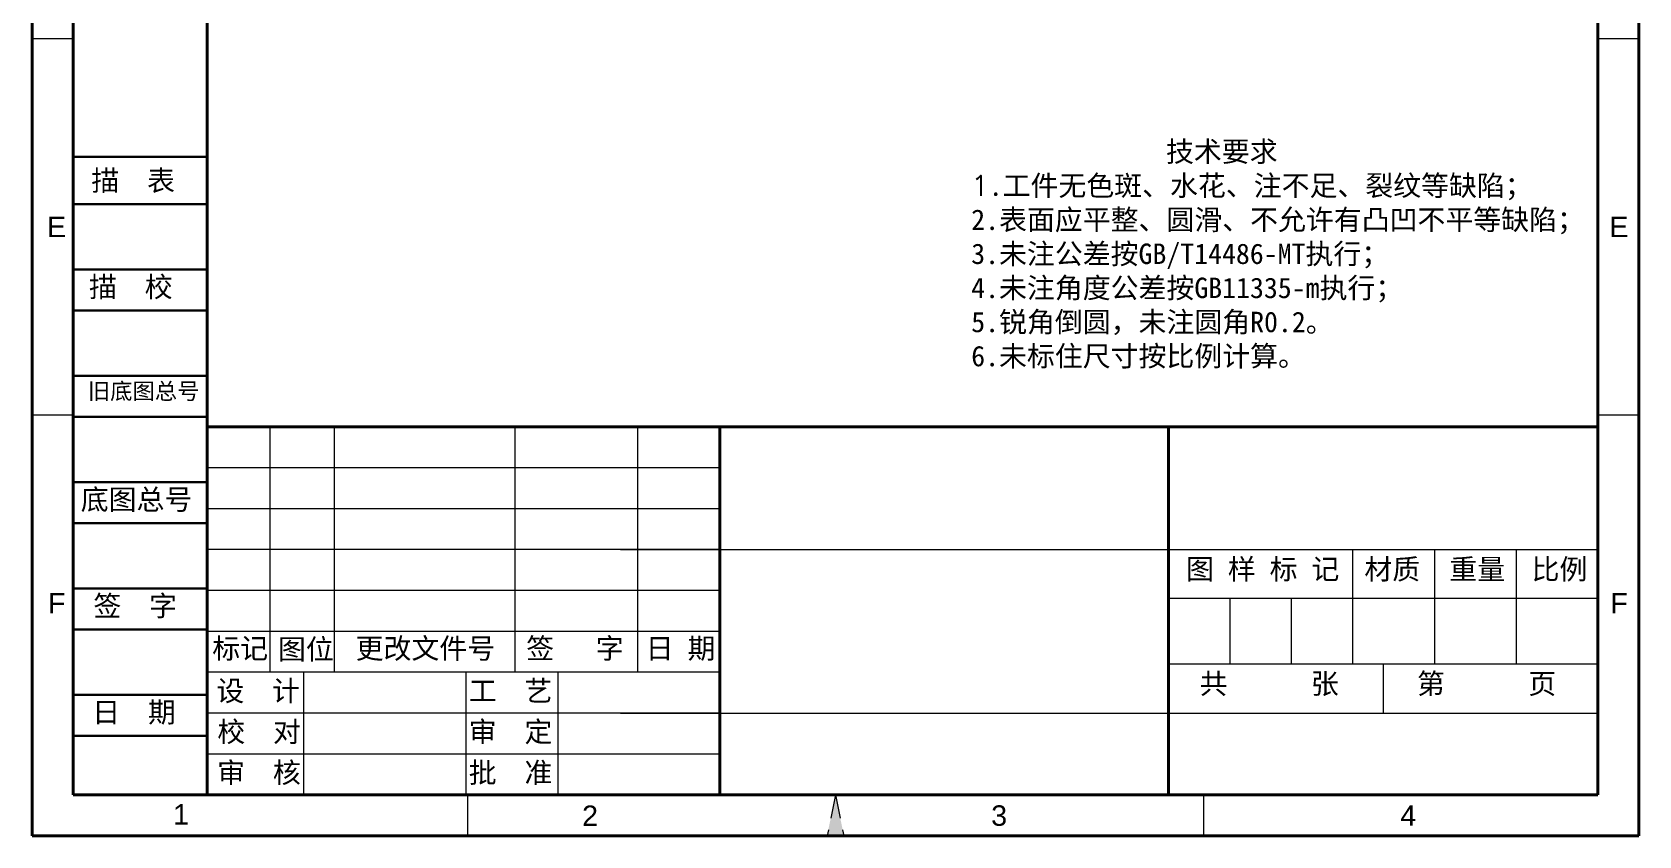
# Model space of a CAD drawing. Header units: millimetres. Extents: x 35339 to 35554, y -471 to -157.
# Drawn here: x 35338.7 to 35554, y -471.3 to -363.5 of the extents above; entities that cross this region are included whole.
import ezdxf
from ezdxf.enums import TextEntityAlignment as Align

# ---------------------------------------------------------------- set-up
doc = ezdxf.new("R2010")
doc.units = ezdxf.units.MM
doc.linetypes.add('ACAD_ISO10W100', pattern=[18, 12, -3, 0, -3])
doc.linetypes.add('HIDDEN2', pattern=[4.7625, 3.175, -1.5875])
for name, color, linetype, lineweight in [('图层1', 7, 'ACAD_ISO10W100', 15), ('图层2', 7, 'Continuous', 30), ('图层3', 7, 'Continuous', 15), ('图层4', 7, 'Continuous', 40), ('图层5', 7, 'HIDDEN2', 15)]:
    doc.layers.add(name, color=color, linetype=linetype, lineweight=lineweight)
doc.layers.add('尺寸线', color=7, linetype='Continuous')
doc.styles.get("Standard").update_dxf_attribs({"font": 'txt', "bigfont": 'gbcbig.shx'})
doc.styles.add('样式 3', font='arial.ttf', dxfattribs={"height": 3.8})

msp = doc.modelspace()

# ---------------------------------------------------------------- hatches: boundary and pattern name
at = {"layer": '图层5'}
msp.add_hatch(color=0, dxfattribs=at).paths.add_polyline_path([(35446.358, -465.783), (35445.229, -471.265), (35447.486, -471.265)])

# ---------------------------------------------------------------- linework, layer by layer
at = {"layer": '图层1', "color": 0}
for p, q in [((35344.168, -364.416), (35338.686, -364.416)), ((35554.029, -364.416), (35548.547, -364.416)), ((35344.168, -414.853), (35338.686, -414.853)), ((35554.029, -414.853), (35548.547, -414.853)), ((35499.207, -439.468), (35499.207, -448.24)), ((35507.43, -439.468), (35507.43, -448.24)), ((35379.195, -449.336), (35379.195, -443.854)), ((35379.195, -449.336), (35379.195, -443.854))]:
    msp.add_line(p, q, dxfattribs=at)
at = {"layer": '图层2', "color": 0}
for p, q in [((35362.163, -380.259), (35344.168, -380.259)), ((35362.163, -386.587), (35344.168, -386.587)), ((35362.163, -386.587), (35352.604, -386.587)), ((35362.163, -395.358), (35344.168, -395.358)), ((35362.163, -400.841), (35344.168, -400.841)), ((35362.163, -400.841), (35352.604, -400.841)), ((35362.163, -400.841), (35352.604, -400.841)), ((35362.163, -409.612), (35344.168, -409.612)), ((35362.163, -415.095), (35344.168, -415.095)), ((35362.163, -415.095), (35352.604, -415.095)), ((35362.163, -423.866), (35344.168, -423.866)), ((35362.163, -429.348), (35344.168, -429.348)), ((35362.163, -429.348), (35352.604, -429.348)), ((35362.163, -438.12), (35344.168, -438.12)), ((35362.163, -443.602), (35344.168, -443.602)), ((35362.163, -443.602), (35352.604, -443.602)), ((35362.163, -452.374), (35344.168, -452.374)), ((35362.163, -457.856), (35344.168, -457.856))]:
    msp.add_line(p, q, dxfattribs=at)
at = {"layer": '图层3', "color": 0}
for p, q in [((35370.595, -449.336), (35370.595, -416.442)), ((35379.195, -443.854), (35379.195, -416.442)), ((35403.44, -449.271), (35403.44, -416.442)), ((35419.887, -449.256), (35419.887, -416.442)), ((35430.851, -421.925), (35362.163, -421.925)), ((35430.851, -427.407), (35362.163, -427.407)), ((35430.851, -427.407), (35362.163, -427.407)), ((35430.851, -432.889), (35362.163, -432.889)), ((35417.536, -432.889), (35548.547, -432.889)), ((35515.654, -432.889), (35515.654, -448.24)), ((35526.618, -432.889), (35526.618, -448.24)), ((35537.583, -432.889), (35537.583, -448.24)), ((35430.851, -438.371), (35362.163, -438.371)), ((35548.547, -439.468), (35490.983, -439.468)), ((35515.654, -439.468), (35515.654, -448.24)), ((35430.851, -443.854), (35362.163, -443.854)), ((35430.851, -449.336), (35362.163, -449.336)), ((35375.112, -465.783), (35375.112, -449.336)), ((35396.836, -465.783), (35396.836, -449.271)), ((35409.201, -465.718), (35409.201, -449.271)), ((35548.547, -448.24), (35490.983, -448.24)), ((35519.765, -448.24), (35519.765, -454.818)), ((35430.851, -454.818), (35362.163, -454.818)), ((35430.851, -454.818), (35362.461, -454.818)), ((35417.536, -454.818), (35548.547, -454.818)), ((35362.163, -457.856), (35362.007, -457.856)), ((35430.851, -460.301), (35362.163, -460.301)), ((35397.017, -465.783), (35397.017, -471.265)), ((35495.698, -465.783), (35495.698, -471.265)), ((35495.698, -465.783), (35495.698, -471.265))]:
    msp.add_line(p, q, dxfattribs=at)
at = {"layer": '图层4', "color": 0}
for p, q in [((35362.163, -465.783), (35362.163, -162.175)), ((35362.163, -416.442), (35362.163, -465.783)), ((35548.547, -416.442), (35362.163, -416.442)), ((35466.058, -416.442), (35367.377, -416.442)), ((35430.851, -465.783), (35430.851, -416.442)), ((35490.983, -465.783), (35490.983, -416.442)), ((35362.163, -439.468), (35362.163, -465.783))]:
    msp.add_line(p, q, dxfattribs=at)
at = {"layer": '图层5', "color": 0}
for p, q in [((35430.851, -449.336), (35362.163, -449.336)), ((35446.358, -465.783), (35445.229, -471.265)), ((35446.358, -465.783), (35447.486, -471.265))]:
    msp.add_line(p, q, dxfattribs=at)
at = {"layer": '尺寸线', "color": 0, "lineweight": 40}
for p, q in [((35338.686, -156.693), (35338.686, -471.265)), ((35554.029, -156.693), (35554.029, -471.265)), ((35344.168, -162.175), (35344.168, -465.783)), ((35548.547, -162.175), (35548.547, -465.783)), ((35344.168, -465.783), (35548.547, -465.783)), ((35338.686, -471.265), (35554.029, -471.265))]:
    msp.add_line(p, q, dxfattribs=at)

# ---------------------------------------------------------------- texts
at = {"layer": '图层1', "color": 0, "style": '样式 3'}
for s, p in [('E', (35341.966, -389.634)), ('E', (35551.357, -389.634)), ('F', (35341.966, -440.071)), ('F', (35551.357, -440.071))]:
    msp.add_text(s, height=2.741, dxfattribs=at).set_placement(p, align=Align.MIDDLE)
at = {"layer": '图层1', "color": 0, "char_height": 2.74113, "attachment_point": 1}
for s, insert, width in [('{\\fSimSun|b0|i0|c134|p2;图 样 标 记}', (35493.338, -434.133), 34.00793), ('{\\fSimSun|b0|i0|c134|p2;材质 }', (35517.245, -434.145), 22.86138), ('{\\fSimSun|b0|i0|c134|p2;标记}', (35362.835, -444.763), 7.67517), ('{\\fSimSun|b0|i0|c134|p2;图位}', (35371.638, -444.874), 7.67517), ('{\\fSimSun|b0|i0|c134|p2;更改文件号}', (35382.046, -444.763), 22.86138), ('{\\fSimSun|b0|i0|c134|p2;审  核}', (35363.481, -461.417), 22.22873), ('{\\fSimSun|b0|i0|c134|p2;批  准}', (35397.204, -461.417), 22.86138)]:
    msp.add_mtext(s, dxfattribs=dict(at, insert=insert, width=width))
at = {"layer": '图层2', "color": 0, "attachment_point": 1}
for s, insert, char_height, width in [('{\\fSimSun|b0|i0|c134|p2;描\\fSimSun|b0|i0|c0|p2;  \\fSimSun|b0|i0|c134|p2;表}', (35346.618, -382.046), 2.7411, 30.71591), ('{\\fSimSun|b0|i0|c134|p2;描\\fSimSun|b0|i0|c0|p2;  \\fSimSun|b0|i0|c134|p2;校}', (35346.306, -396.299), 2.7411, 30.71591), ('{\\fSimSun|b0|i0|c134|p2;旧底图总号}', (35346.152, -410.553), 2.19291, 30.71591), ('{\\fSimSun|b0|i0|c134|p2;底图总号}', (35345.201, -424.807), 2.7411, 30.71591), ('{\\fSimSun|b0|i0|c134|p2;重量 }', (35528.627, -434.145), 2.74113, 22.86138), ('{\\fSimSun|b0|i0|c134|p2;比例 }', (35539.655, -434.145), 2.74113, 22.86138), ('{\\fSimSun|b0|i0|c134|p2;签\\fSimSun|b0|i0|c0|p2;  \\fSimSun|b0|i0|c134|p2;字}', (35346.899, -439.061), 2.7411, 30.71591), ('{\\fSimSun|b0|i0|c134|p2;签   字}', (35404.903, -444.763), 2.74113, 22.86138), ('{\\fSimSun|b0|i0|c134|p2;日 期}', (35420.916, -444.763), 2.74113, 22.86138), ('{\\fSimSun|b0|i0|c134|p2;设  计}', (35363.374, -450.453), 2.74113, 21.24817), ('{\\fSimSun|b0|i0|c134|p2;工  艺}', (35397.204, -450.453), 2.74113, 22.86138), ('{\\fSimSun|b0|i0|c134|p2;共      张}', (35495.144, -449.484), 2.74113, 30.3281), ('{\\fSimSun|b0|i0|c134|p2;第      页}', (35524.291, -449.484), 2.74113, 28.15045), ('{\\fSimSun|b0|i0|c134|p2;日\\fSimSun|b0|i0|c0|p2;  \\fSimSun|b0|i0|c134|p2;期}', (35346.743, -453.314), 2.7411, 30.71591), ('{\\fSimSun|b0|i0|c134|p2;校  对}', (35363.506, -455.935), 2.74113, 19.87519), ('{\\fSimSun|b0|i0|c134|p2;审  定}', (35397.204, -455.935), 2.74113, 22.86138)]:
    msp.add_mtext(s, dxfattribs=dict(at, insert=insert, char_height=char_height, width=width))
at = {"layer": '图层3', "color": 0, "insert": (35464.548, -378.16), "char_height": 2.74113, "width": 129.83197, "attachment_point": 1}
msp.add_mtext('{\\fSimSun|b0|i0|c134|p54;              技术要求\\P}1{\\fSimSun|b0|i0|c134|p54;.工件无色斑、水花、注不足、裂纹等缺陷；\\P2.表面应平整、圆滑、不允许有凸凹不平等缺陷；\\P3.未注公差按GB/T14486-MT执行；\\P4.未注角度公差按GB11335-m执行；\\P5.锐角倒圆，未注圆角R0.2。}\\P{\\fSimSun|b0|i0|c134|p2;6.未标住尺寸按比例计算。}', dxfattribs=at)
at = {"layer": '图层5', "color": 0, "style": '样式 3'}
for s, p in [('1', (35358.641, -468.38)), ('2', (35413.464, -468.544)), ('3', (35468.287, -468.544)), ('4', (35523.109, -468.544))]:
    msp.add_text(s, height=2.741, dxfattribs=at).set_placement(p, align=Align.MIDDLE)

doc.saveas('drawing.dxf')
